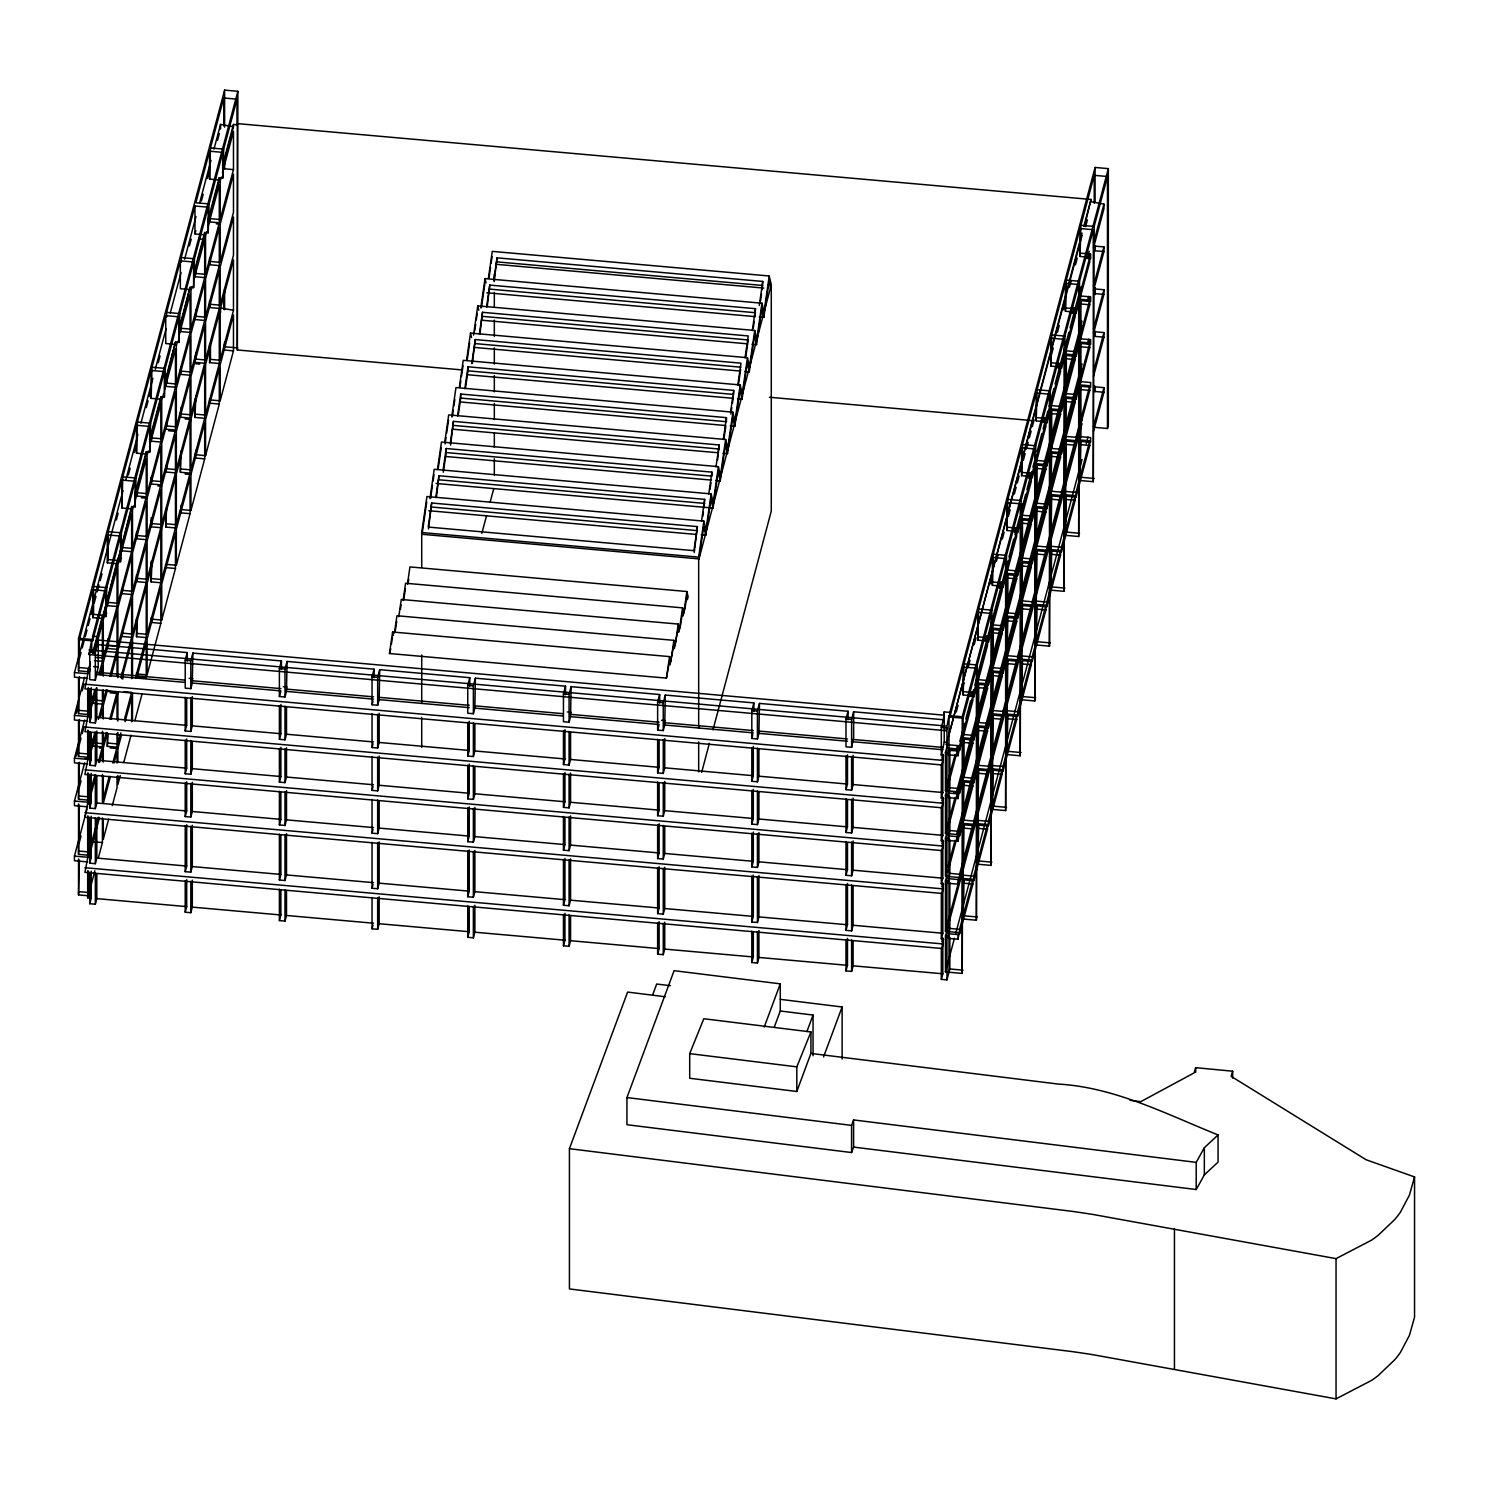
<?xml version="1.0" encoding="UTF-8"?>
<svg xmlns="http://www.w3.org/2000/svg" width="1489" height="1489" viewBox="0 0 1489 1489"><rect width="100%" height="100%" fill="white"/><g stroke="black" fill="none" stroke-linecap="round" stroke-linejoin="round"><path stroke-width="1.5" d="M407.446 584.153L409.94 566.918L686.894 591.524L688.123 596.754L687.341 599.695L686.69 596.94L685.052 608.257L682.986 615.981L682.353 613.245L680.715 624.542L678.668 632.248L678.016 629.493L674.331 648.497L673.679 645.761L669.994 664.783L669.343 662.028L666.439 678.128L389.485 653.522L392.593 632.006L669.547 656.612L670.776 661.842L673.884 640.344L396.93 615.739L394.436 632.937M391.402 644.197L392.389 637.422M395.088 632.453L396.725 621.155M398.773 616.669L401.267 599.471L678.221 624.077L679.431 629.326L682.539 607.847L405.585 583.241L403.11 600.421M400.411 609.392L401.062 604.888M403.761 599.937L405.399 588.639M408.098 583.651L408.749 579.128M421.722 567.179L421.722 532.522L426.934 496.526L703.888 521.131L705.935 529.898L711.146 493.901L434.192 469.296L429.967 498.536M426.729 501.942L422.057 534.29L699.011 558.896L703.701 526.548L705.749 535.314L701.133 534.886M430.582 498.35L432.443 485.451M433.057 481.152L433.988 474.712M431.68 503.003L428.199 527.069L693.93 550.669L697.41 526.603L431.68 503.003L428.516 528.911M437.543 469.054L441.451 442.047L718.405 466.653L720.453 475.456L725.646 439.497L448.692 414.891L444.802 441.861M438.138 468.961L441.265 447.463M435.774 497.624L438.957 475.754L704.669 499.373L704.036 507.786M436.407 497.289L438.957 475.754M445.081 443.908L446.011 437.468M446.626 433.169L448.505 420.289M443.033 470.394L446.216 448.524L711.928 472.125L711.928 476.164L446.216 452.563L446.216 448.524M443.35 472.236L446.216 452.563M451.725 416.846L455.969 387.568L732.942 412.174L734.989 420.94L740.201 384.944L463.228 360.338L459.319 387.326M452.34 416.659L453.289 410.201M453.903 405.883L454.834 399.443M450.274 443.257L453.456 421.368L719.168 444.969L717.586 459.952M450.59 445.099L453.456 421.368M459.933 387.233L460.864 380.793M461.478 376.494L463.042 365.736M457.57 415.896L460.734 394.045L726.446 417.646L726.446 421.685L460.734 398.066L460.734 394.045M458.203 415.543L460.734 398.066M466.597 360.096L470.505 333.089L747.459 357.695L749.507 366.462L754.718 330.465L477.764 305.859L473.521 335.099M467.192 359.984L469.668 342.805M464.829 388.666L467.993 366.797L733.705 390.416L733.705 394.436L467.993 370.835L467.993 366.797M465.461 388.331L467.993 370.835M474.768 330.595L475.698 324.155M476.312 319.856L477.243 313.416M471.771 363.614L475.252 339.566L740.964 363.167L737.799 385.037M472.404 363.279L475.252 339.566M480.779 307.869L485.023 278.611L761.977 303.216L764.025 311.983L769.236 275.986L492.282 251.38L488.373 278.369M481.394 307.665L484.818 284.027M479.346 334.187L482.51 312.318L748.241 335.937L745.058 357.807M479.979 333.852L482.51 312.318M488.969 278.275L490.532 267.536M491.147 263.237L492.077 256.778M486.605 306.957L489.769 285.088L755.5 308.688L754.867 317.101M487.238 306.622L489.769 285.088M493.864 279.709L497.028 257.839L762.759 281.44L762.126 289.852M494.18 281.57L497.028 257.839M666.439 678.128L669.547 656.612M678.221 624.077L675.113 645.575L673.884 640.344M686.894 591.524L683.767 613.059L682.539 607.847M694.246 552.512L697.41 526.603M701.505 521.243L704.669 499.373M702.771 516.534L703.404 512.16M698.676 728.065L698.676 557.128L703.888 521.131M708.764 493.994L711.928 472.125M710.03 489.285L710.979 482.734M705.749 535.314L710.96 499.299L713.008 508.065L436.054 483.46M716.004 466.857L719.168 444.969M718.405 466.653L713.194 502.649L711.146 493.901M713.008 508.065L718.219 472.069L720.248 480.873L715.632 480.463M723.282 439.497L726.446 417.646M723.915 439.162L725.813 426.04M720.248 480.873L725.459 444.895L727.507 453.605L722.891 453.196M730.541 412.285L733.705 390.416M730.857 414.128L731.806 407.577M732.439 403.203L733.388 396.632M732.942 412.174L727.712 448.208L725.646 439.497M727.507 453.605L732.737 417.59L734.784 426.338L730.168 425.928M738.432 384.702L740.647 369.384M734.784 426.338L739.996 390.341L742.043 399.108L737.427 398.698M745.691 357.453L748.241 339.957L482.51 316.357M747.459 357.695L742.248 393.692L740.201 384.944M742.043 399.108L747.255 363.111L749.302 371.859L744.686 371.45M752.336 330.558L755.5 308.688M753.285 328.027L754.234 321.475M749.302 371.859L754.514 335.863L756.561 344.629L751.945 344.22M759.278 305.506L762.759 281.44M760.544 300.797L761.493 294.226M761.977 303.216L756.766 339.213L754.718 330.465M756.561 344.629L761.772 308.632L763.82 317.38L759.204 316.971M763.82 317.38L769.031 281.384L770.744 288.698L771.283 284.734L769.236 275.986M1414.55 1176.924L1409.45 1195.053L1400.516 1212.009A166.117 95.91 0 0 1 1394.449 1219.807L1378.163 1235.312A122.601 70.783 0 0 1 1371.239 1240.318L1336.042 1258.633L1093.112 1214.484A829.466 478.9 0 0 0 1072.043 1211.339L569.431 1148.67L569.431 1288.934L1072.043 1351.584A829.466 478.9 0 0 1 1093.112 1354.729L1336.042 1398.878L1371.239 1380.582A122.601 70.783 0 0 0 1378.163 1375.575L1394.449 1360.071A166.117 95.91 0 0 0 1400.516 1352.254L1409.45 1335.298L1414.55 1317.169L1414.55 1176.924L1366.102 1159.745L1231.18 1076.379L1232.669 1071.205L1195.686 1067.669L1194.197 1072.843L1140.779 1101.655L1130.021 1100.334M87.683 678.37L74.45 677.197L74.45 672.563L87.683 673.735L88.242 669.399L88.242 671.688L78.526 670.813L78.526 638.278L224.616 90.122L237.868 91.294L237.309 349.971L461.739 369.905M78.526 670.813L79.382 639.674L92.69 589.718L105.942 590.891L105.942 616.52L102.425 616.204L92.579 653.113M93.565 614.38L93.565 586.48L107.301 534.905L120.553 536.077L120.553 561.688L117.035 561.39L103.281 615.236L93.565 614.38L92.69 617.619L102.425 618.493L102.425 616.204M108.176 559.566L108.176 531.666L121.912 480.091L135.164 481.263L135.164 506.874L131.646 506.576L117.892 560.422L108.176 559.566L107.301 562.805L117.035 563.68L117.035 561.39M131.646 506.576L131.646 508.866L121.912 507.991L122.787 476.852L136.523 425.277L149.775 426.45L149.775 452.06L146.238 451.744L134.885 494.348M146.238 451.744L146.238 454.033L136.523 453.177L137.397 422.038L151.133 370.463L164.386 371.636L164.386 397.247L160.849 396.93L149.496 439.534M160.849 396.93L160.849 399.22L151.133 398.363L152.008 367.225L165.744 315.649L178.996 316.822L178.996 342.433L175.46 342.116L164.702 382.487M166.619 317.045L166.619 312.392L180.355 260.836L193.607 262.008L193.607 287.619L190.071 287.303L179.313 327.673M181.23 262.232L181.23 257.578L194.966 206.003L208.218 207.194L208.218 232.805L204.682 232.489L194.519 270.607M209.577 151.189L195.841 202.765L209.074 203.937L222.829 152.381L209.577 151.189L209.577 179.108L219.292 179.964L219.292 177.675L222.829 177.991L223.685 149.123L236.993 99.186L223.759 97.995L210.452 147.951L209.577 179.108M74.45 672.563L122.954 490.588M125.951 479.365L137.919 434.434M140.915 423.192L152.883 378.262M155.284 369.272L166.061 328.846M170.249 313.118L181.025 272.673M184.617 259.198L196.008 216.519M199.6 203.044L210.973 160.347M213.969 149.123L220.558 124.406L233.475 126.77L233.475 124.48L236.993 124.797L237.309 123.606L1091.028 199.452L1084.439 226.421M79.233 659.236L81.039 652.498M82.23 647.994L84.035 641.256M85.227 636.771L87.032 630.033M88.223 625.529L90.01 618.791M91.22 614.306L93.007 607.568M94.216 603.064L96.003 596.326M97.194 591.84L99 585.103M100.191 580.598L101.996 573.861M116.365 519.94L118.152 513.202M128.333 475.01L130.139 468.272M134.326 452.544L136.132 445.807M146.294 407.614L148.1 400.876M149.291 396.39L151.096 389.653M158.281 362.683L160.067 355.945M189.419 245.871L191.206 239.133M201.387 200.941L203.193 194.203M207.38 178.475L209.167 171.738M217.562 140.282L219.348 133.545M204.682 232.489L204.682 234.778L194.966 233.922L195.841 230.665M88.242 671.688L84.91 688.811L942.128 764.974L943.43 755.481L941.327 755.295L941.327 727.395L946.948 727.898L946.204 730.69L88.986 654.527L91.76 639.451L78.526 638.278M79.382 639.674L92.634 640.847L92.634 636.212L237.868 91.294M88.986 654.527L89.731 651.735L95.333 652.238L97.381 644.588L98.237 636.715L92.634 636.212M92.634 640.847L105.942 590.891M105.942 616.52L106.799 587.652L120.553 536.077M120.553 561.688L121.409 532.839L135.164 481.263M135.164 506.874L136.02 478.025L149.775 426.45M149.775 452.06L150.631 423.211L164.386 371.636M164.386 397.247L165.242 368.397L178.996 316.822M178.996 342.433L179.853 313.583L193.607 262.008M193.607 287.619L194.463 258.77L208.218 207.194M87.683 721.197L74.45 720.025L74.45 715.39L84.631 677.197M76.255 713.287L78.042 706.549M82.23 690.822L84.035 684.084M90.252 661.805L89.098 668.431L79.382 667.575M207.939 220.279L219.292 177.675M222.475 165.744L233.475 124.48M89.098 668.431L90.252 664.094M93.156 653.243L102.425 618.493M103.281 615.236L117.035 563.68M117.892 560.422L131.646 508.866M134.885 496.637L146.238 454.033M149.496 441.824L160.849 399.22M164.702 384.776L175.46 342.116M179.313 329.962L190.071 287.303M194.519 272.896L204.682 234.778M207.939 222.568L219.292 179.964M222.475 168.034L233.475 126.77M89.098 673.084L90.252 668.729M94.31 653.541L102.425 623.128L102.425 661.302L98.944 674.331M133.694 505.776L132.502 510.262L132.502 548.436L122.787 547.561L121.912 550.818L131.646 551.674L131.646 513.5L117.892 565.076L117.892 603.25L108.176 602.394L107.301 605.632L117.035 606.488L117.035 568.314L103.281 619.889L103.281 658.064L95.501 657.375M134.885 501.29L146.238 458.686L146.238 496.861L132.502 548.436M148.304 450.962L147.113 455.448L147.113 493.622L137.397 492.747L136.523 496.005L146.238 496.861M149.496 446.477L160.849 403.873L160.849 442.047L147.113 493.622M163.511 393.896L161.724 400.615L161.724 438.808L152.008 437.934L151.133 441.172L160.849 442.047M164.702 389.411L175.46 349.059L175.46 387.233L161.724 438.808M177.526 341.316L176.335 345.802L176.335 383.994L166.619 383.12L165.744 386.358L175.46 387.233M179.313 334.597L190.071 294.226L190.071 332.419L176.335 383.994M192.137 286.502L190.946 290.988L190.946 329.162L181.23 328.306L180.355 331.544L190.071 332.419M194.519 277.531L204.682 239.413L200.792 239.078M206.748 231.688L205.556 236.174L205.556 274.348L195.841 273.492L194.966 276.731L204.682 277.605L204.682 239.413M207.939 227.203L219.292 184.599L219.292 222.773L205.556 274.348M221.321 177.023L220.167 181.36L220.167 219.534L210.452 218.678L209.577 221.917L219.292 222.773M222.475 172.668L233.475 131.404L233.475 169.597L220.167 219.534M88.242 687.546L88.242 714.497L78.526 713.64L79.382 676.713M224.076 167.531L223.759 168.722L233.475 169.597M208.218 232.805L209.074 203.937M89.731 651.735L89.731 679.635L95.333 680.138L98.237 666.96L98.237 636.715M87.683 764.025L74.45 762.833L74.45 758.199L84.631 720.006M76.255 756.096L78.042 749.358M79.233 744.872L81.039 738.135M82.23 733.63L84.035 726.893M941.327 764.434L941.327 798.123L943.43 798.309L942.128 807.801L84.91 731.639L88.242 714.497M79.382 710.402L89.098 711.258L94.887 689.537M103.281 658.064L117.035 606.488M117.892 603.25L131.646 551.674M190.946 329.162L204.682 277.605M89.098 715.893L96.636 687.657M100.098 674.629L102.425 665.955L102.425 674.926M147.113 536.431L147.113 498.257L160.849 446.681L160.849 484.856L147.113 536.431L137.397 535.575L136.523 538.813L146.238 539.669L146.238 501.495L132.502 553.07L132.502 591.245L122.787 590.389L121.912 593.627L131.646 594.502L131.646 556.309L117.892 607.884L117.892 646.058L108.176 645.202L107.301 648.441L117.035 649.316L117.035 611.123L103.281 662.698L103.281 676.174M220.167 262.362L220.167 224.188L233.475 174.232L233.475 212.406L220.167 262.362L210.452 261.487L209.577 264.744L219.292 265.6L219.292 227.426L205.556 279.001L205.556 317.176L195.841 316.301L194.966 319.558L204.682 320.414L204.682 282.24L190.946 333.815L190.946 371.989L181.23 371.133L180.355 374.372L190.071 375.228L190.071 337.054L176.335 388.629L176.335 426.803L166.619 425.947L165.744 429.186L175.46 430.042L175.46 391.868L161.724 443.443L161.724 481.617L152.008 480.761L151.133 483.999L160.849 484.856M88.242 730.373L88.242 757.324L78.526 756.449L79.382 719.522M93.565 695.531L92.69 703.255L102.425 704.129L102.425 690.654M96.822 688.179L96.822 717.363L95.333 722.965L89.731 722.463L91.22 716.879L91.22 687.676M87.683 806.833L74.45 805.661L74.45 801.026L84.631 762.833M79.233 787.681L81.039 780.943M941.327 807.243L941.327 840.931L943.43 841.117L942.128 850.61L84.91 774.466L88.242 757.324M79.382 753.211L89.098 754.085L94.887 732.365M98.367 719.336L102.425 704.129M93.565 700.016L103.281 700.891L106.277 689.668M109.851 676.211L117.035 649.316M117.892 646.058L131.646 594.502M132.502 591.245L146.238 539.669M161.724 481.617L175.46 430.042M176.335 426.803L190.071 375.228M190.946 371.989L204.682 320.414M205.556 317.176L219.292 265.6M96.041 732.662L89.098 758.72L85.208 758.366M100.098 717.456L102.425 708.764L102.425 717.754M107.469 689.835L103.281 705.525L103.281 719.001M111.042 676.378L117.035 653.95L117.035 676.415M161.724 524.444L161.724 486.252L175.46 434.695L175.46 472.869L161.724 524.444L152.008 523.57L151.133 526.827L160.849 527.683L160.849 489.509L147.113 541.084L147.113 579.258L137.397 578.383L136.523 581.641L146.238 582.497L146.238 544.323L132.502 595.898L132.502 634.072L122.787 633.197L121.912 636.454L131.646 637.311L131.646 599.136L117.892 650.712L117.892 677.663M176.335 469.631L176.335 431.438L190.071 379.863L190.071 418.055L176.335 469.631L166.619 468.756L165.744 471.994L175.46 472.869M88.242 773.182L88.242 800.133L78.526 799.277L79.382 762.349M93.565 738.339L92.69 746.082L102.425 746.938L102.425 731.229M190.071 418.055L180.355 417.181L181.23 407.204M181.23 413.942L190.946 414.817L190.946 376.624L204.682 325.049L204.682 363.242L194.966 362.367L195.841 352.39M195.841 359.128L205.556 359.984L205.556 321.81L219.292 270.235L219.292 308.428L209.577 307.553L210.452 304.314L220.167 305.171L233.475 255.233L233.475 217.04L220.167 266.996L220.167 305.171M96.822 730.987L96.822 760.19L95.333 765.774L89.731 765.272L91.22 759.688L91.22 732.737M941.327 850.07L941.327 883.759L943.43 883.945L942.128 893.437L84.91 817.275L88.242 800.133M79.382 796.038L89.098 796.894L94.887 775.173M98.367 762.145L102.425 746.938M93.565 742.843L103.281 743.7L106.277 732.495M109.851 719.038L117.035 692.124L107.301 691.268M120.888 677.681L131.646 637.311M132.502 634.072L146.238 582.497M147.113 579.258L160.849 527.683M190.946 414.817L204.682 363.242M205.556 359.984L219.292 308.428M87.683 861.908L74.45 860.735L74.45 856.101L87.032 808.918M88.223 804.414L96.041 775.471M99.521 762.442L107.376 732.532M111.042 719.187L118.152 692.087M121.744 678.612L233.475 259.868L233.475 310.308L220.167 360.245L210.452 359.389L209.577 362.627L219.292 363.502L219.292 313.062M79.233 842.755L81.039 836.018M96.822 776.048L96.822 802.999L95.333 808.601L89.731 808.099L91.22 802.515L91.22 773.312M88.242 816.233L88.242 855.207L78.526 854.351L79.382 805.251M117.035 733.444L117.035 747.199L107.301 746.343L108.176 733.928M146.238 587.131L146.238 637.571L136.523 636.715L137.397 619.703M160.849 532.317L160.849 582.757L151.133 581.901L152.008 562.6M175.46 477.504L175.46 527.944L165.744 527.069L166.619 507.786M190.071 422.69L190.071 473.13L180.355 472.255L181.23 450.683M204.682 367.876L204.682 418.316L194.966 417.441L195.841 395.869M233.475 310.308L220.558 307.944L220.558 312.578M941.327 892.972L941.327 938.833L943.43 939.019L942.128 948.512L84.91 872.349L88.242 855.207M79.382 851.112L89.098 851.969L98.367 817.219M109.255 776.346L103.281 798.774L103.281 775.843M112.848 762.908L117.035 747.199M108.176 743.104L117.892 743.96L120.888 732.756M124.462 719.299L131.646 692.385L123.866 691.696M135.48 677.942L146.238 637.571M137.397 633.458L147.113 634.333L160.849 582.757M152.008 578.644L161.724 579.519L175.46 527.944M166.619 523.83L176.335 524.705L190.071 473.13M181.23 469.016L190.946 469.891L204.682 418.316M195.841 414.203L205.556 415.059L219.292 363.502M88.242 871.065L88.242 895.764L78.526 894.908L79.382 860.233M136.69 678.091L146.238 642.206L146.238 678.128L136.523 677.253L137.397 674.014L147.113 674.871L160.849 623.314L160.849 587.392L147.113 638.967L147.113 674.871M160.849 623.314L151.133 622.439L152.008 619.201L161.724 620.057L175.46 568.482L175.46 532.578L161.724 584.153L161.724 620.057M181.23 505.087L180.355 512.812L190.071 513.668L190.071 477.764L176.335 529.339L176.335 565.243L166.619 564.387L165.744 567.625L175.46 568.482M195.841 450.255L194.966 457.998L204.682 458.854L204.682 422.95L190.946 474.526L190.946 510.429L181.23 509.573M195.841 454.759L205.556 455.615L205.556 419.712L219.292 368.137L219.292 404.04L209.577 403.184L210.452 399.945L220.167 400.802L233.475 350.846L233.475 314.942L220.167 364.898L220.167 400.802M224.616 342.116L223.759 349.989L233.475 350.846M89.098 856.603L99.521 817.517M103.281 803.409L110.447 776.514M114.039 763.057L117.035 751.833L117.035 763.057M117.892 762.07L117.892 748.595L121.484 735.138M125.057 721.7L131.646 697.02L131.646 721.718M96.822 819.118L96.822 858.073L95.333 863.676L89.731 863.173L91.22 857.59L91.22 816.326M91.22 871.195L91.22 898.128L87.683 897.811L88.242 895.764M79.382 891.65L89.098 892.525L94.887 870.804M98.367 857.776L102.425 842.569L102.425 817.889M108.66 819.136L103.281 839.331L103.281 819.118M112.252 805.698L117.035 787.755L117.035 776.532M120.274 775.546L117.892 784.517L117.892 775.527M123.866 762.089L131.032 735.175M134.885 720.732L142.069 693.818M176.335 565.243L190.071 513.668M190.946 510.429L204.682 458.854M205.556 455.615L219.292 404.04M96.822 873.95L96.822 898.63L95.333 904.214L89.731 903.711L91.22 898.128M281.421 669.473L281.421 660.948L192.863 653.075L192.304 683.042L190.815 688.625L185.213 688.123L185.213 660.223L187.242 652.573L97.381 644.588M190.815 688.625L190.815 660.725L192.863 653.075M192.304 696.647L192.304 725.85L190.815 731.434L185.213 730.95L186.702 725.348L186.702 698.397M192.304 741.727L192.304 768.678L190.815 774.261L185.213 773.759L186.702 768.175L186.702 738.972M192.304 782.302L192.304 811.486L190.815 817.07L185.213 816.586L186.702 810.984L186.702 781.799M192.304 825.297L192.304 866.561L190.815 872.145L185.213 871.661L186.702 866.058L186.702 824.794M192.304 880.185L192.304 907.117L190.815 912.701L185.213 912.199L186.702 906.615L186.702 879.683M374.093 677.718L374.093 669.175L287.042 661.432L286.502 691.399L284.995 696.982L279.392 696.498L279.392 668.58L281.421 660.948M284.995 696.982L284.995 669.082L287.042 661.432M279.392 696.498L280.881 690.896L192.304 683.042M286.502 707.275L286.502 734.226L284.995 739.81L279.392 739.307L280.881 733.723L280.881 704.52M286.502 747.85L286.502 777.035L284.995 782.618L279.392 782.134L280.881 776.532L280.881 747.348M286.502 790.659L286.502 819.862L284.995 825.446L279.392 824.943L280.881 819.359L280.881 792.409M286.502 833.672L286.502 874.936L284.995 880.52L279.392 880.018L280.881 874.434L280.881 835.459M286.502 890.794L286.502 915.474L284.995 921.077L279.392 920.574L280.881 914.991L280.881 890.292M469.78 686.206L469.78 677.681L379.695 669.678L379.155 699.625L377.666 705.228L372.045 704.725L372.045 676.825L374.093 669.175M377.666 705.228L377.666 677.309L379.695 669.678M372.045 704.725L373.032 701.003M389.485 653.522L390.751 648.72M379.155 713.25L379.155 742.453L377.666 748.036L372.045 747.534L373.032 743.811M379.155 756.077L379.155 785.261L377.666 790.864L372.045 790.361L373.032 786.639M379.155 801.138L379.155 828.089L377.666 833.672L372.045 833.17L373.032 829.447M379.155 841.899L379.155 883.163L377.666 888.747L372.045 888.244L373.032 884.522M379.155 896.787L379.155 923.72L377.666 929.304L372.045 928.801L373.032 925.078M481.822 533.378L486.587 515.529M490.16 502.128L493.734 488.727M565.485 694.712L565.485 686.187L475.4 678.184L474.861 708.131L473.372 713.715L467.751 713.231L467.751 685.312L469.78 677.681M473.372 713.715L473.372 685.815L475.4 678.184M474.861 724.008L474.861 750.959L473.372 756.542L467.751 756.04L469.24 750.456L469.24 721.253M474.861 766.816L474.861 793.767L473.372 799.37L467.751 798.867L469.24 793.265L469.24 764.08M474.861 807.392L474.861 836.595L473.372 842.178L467.751 841.676L469.24 836.092L469.24 806.889M474.861 850.405L474.861 891.669L473.372 897.253L467.751 896.75L469.24 891.167L469.24 849.903M474.861 905.275L474.861 932.207L473.372 937.809L467.751 937.307L469.24 931.723L469.24 907.024M659.664 703.087L659.664 694.544L571.106 686.671L570.566 716.637L569.077 722.221L563.456 721.718L563.456 693.818L565.485 686.187M569.077 722.221L569.077 694.321L571.106 686.671M570.566 732.514L570.566 759.464L569.077 765.048L563.456 764.546L564.945 758.962L564.945 729.759M570.566 773.07L570.566 802.273L569.077 807.857L563.456 807.373L564.945 801.771L564.945 772.586M570.566 815.898L570.566 845.101L569.077 850.684L563.456 850.182L564.945 844.598L564.945 817.647M570.566 858.911L570.566 900.175L569.077 905.759L563.456 905.256L564.945 899.672L564.945 858.409M570.566 916.033L570.566 940.713L569.077 946.297L563.456 945.813L564.945 940.21L564.945 913.278M753.862 711.444L753.862 702.92L665.285 695.047L664.745 725.013L663.256 730.596L657.635 730.094L657.635 702.194L659.664 694.544M699.011 558.896L771.283 284.734L771.283 511.099L712.97 729.908M663.256 730.596L663.256 702.696L665.285 695.047M657.635 730.094L659.124 724.51L570.566 716.637M664.745 738.637L664.745 767.821L663.256 773.405L657.635 772.921L659.124 767.319L659.124 740.368M664.745 781.446L664.745 810.649L663.256 816.233L657.635 815.73L659.124 810.146L659.124 783.195M664.745 826.507L664.745 853.458L663.256 859.041L657.635 858.557L659.124 852.955L659.124 823.771M664.745 867.268L664.745 908.532L663.256 914.116L657.635 913.632L659.124 908.029L659.124 866.766M701.654 772.344L709.397 743.309M664.745 922.156L664.745 949.089L663.256 954.672L657.635 954.17L659.124 948.586L659.124 921.654M848.041 719.82L848.041 711.277L759.464 703.404L758.925 733.37L757.436 738.953L751.815 738.47L751.815 710.551L753.862 702.92M757.436 738.953L757.436 711.053L759.464 703.404M751.815 738.47L752.801 734.728M758.925 749.246L758.925 776.197L757.436 781.781L751.815 781.278L753.304 775.695L753.304 746.492M758.925 792.055L758.925 819.006L757.436 824.59L751.815 824.106L753.304 818.503L753.304 789.319M758.925 832.63L758.925 861.833L757.436 867.417L751.815 866.914L753.304 861.331L753.304 832.128M758.925 875.644L758.925 916.908L757.436 922.491L751.815 921.989L753.304 916.405L753.304 875.141M758.925 930.513L758.925 957.446L757.436 963.048L751.815 962.545L753.304 956.962L753.304 932.263M1094.229 427.324L1107.462 428.497L1108.337 425.258L1108.337 168.629L1095.085 167.457L949.852 712.375L944.231 711.872L943.375 719.745L853.644 711.779L853.644 737.39L851.615 747.329L845.994 746.827L845.994 718.926L848.041 711.277M851.615 747.329L851.615 719.429L853.644 711.779M853.104 755.37L853.104 784.554L851.615 790.138L845.994 789.654L847.483 784.052L847.483 754.867M853.104 798.178L853.104 827.381L851.615 832.965L845.994 832.463L847.483 826.879L847.483 799.928M853.104 841.006L853.104 870.19L851.615 875.774L845.994 875.29L847.483 869.688L847.483 842.755M853.104 886.29L853.104 925.265L851.615 930.867L845.994 930.364L847.483 924.762L847.483 883.498M853.104 941.122L853.104 965.821L851.615 971.405L845.994 970.902L847.483 965.319L847.483 938.386M941.327 727.395L943.375 719.745M946.204 730.69L948.996 715.613L962.229 716.786L1108.337 168.629M976.412 668.226L963.104 718.182L949.852 717.009L963.16 667.053L976.412 668.226L976.412 920.221L963.16 919.029L964.034 879.887L973.75 880.744L987.505 829.168L987.505 824.534L977.77 823.678L977.77 773.238L978.645 769.999L988.361 770.855L1002.116 719.28L1002.116 714.646L992.381 713.789L992.381 675.597L993.256 672.358L1002.972 673.233L1016.708 621.658L1016.708 617.004L1006.992 616.148L1006.992 577.974L1007.867 574.735L1017.583 575.592L1031.319 524.016L1031.319 519.382L1021.603 518.507L1021.603 509.536M948.437 754.849L948.996 748.148L958.711 749.023L958.153 755.705L948.437 754.849L949.852 749.544L959.567 750.419L972.894 700.463L972.894 695.828L963.16 694.954L964.034 663.815L977.77 612.24L991.023 613.412L991.023 865.407L977.77 864.216L977.77 828.312L978.645 825.074L988.361 825.93L1002.116 774.354L1002.116 769.72L992.381 768.864L992.381 718.424L993.256 715.185L1002.972 716.041L1016.708 664.466L1016.708 659.832L1006.992 658.976L1006.992 620.783L1007.867 617.544L1017.583 618.4L1031.319 566.844L1031.319 562.191L1021.603 561.334L1021.603 523.16L1022.478 519.903L1032.193 520.778L1045.929 469.203L1045.929 464.568L1036.214 463.693L1036.214 454.722M987.505 641.014L973.75 692.571L973.75 697.224L987.505 645.649L987.505 641.014L977.77 640.14L978.645 609.001L992.381 557.426L1005.633 558.598L1005.633 810.574L992.381 809.402L992.381 773.498L993.256 770.26L1002.972 771.116L1016.708 719.541L1016.708 714.906L1006.992 714.05L1006.992 663.61L1007.867 660.372L1017.583 661.228L1031.319 609.652L1031.319 605.018L1021.603 604.143L1021.603 565.969L1022.478 562.73L1032.193 563.587L1045.929 512.03L1045.929 507.377L1036.214 506.521L1036.214 468.346L1037.089 465.089L1046.804 465.964L1060.54 414.389L1060.54 409.754L1050.825 408.879L1050.825 397.656M1002.116 586.182L988.361 637.757L988.361 642.41L1002.116 590.835L1002.116 586.182L992.381 585.326L993.256 554.187L1006.992 502.612L1020.244 503.785L1020.244 755.761L1006.992 754.588L1006.992 718.684L1007.867 715.446L1017.583 716.302L1031.319 664.727L1031.319 660.092L1021.603 659.218L1021.603 608.796L1022.478 605.558L1032.193 606.414L1045.929 554.839L1045.929 550.204L1036.214 549.329L1036.214 511.155L1037.089 507.917L1046.804 508.773L1060.54 457.197L1060.54 452.563L1050.825 451.707L1050.825 413.533L1051.699 410.275L1061.415 411.15L1075.151 359.575L1075.151 354.94L1065.435 354.066L1065.435 342.842M999.082 587.243L1002.972 587.597L1016.708 536.021L1016.708 531.368L1006.992 530.512L1007.867 499.373L1021.603 447.798L1034.855 448.971L1034.855 700.947L1021.603 699.774L1021.603 663.871L1022.478 660.632L1032.193 661.488L1045.929 609.913L1045.929 605.279L1036.214 604.404L1036.214 553.982L1037.089 550.725L1046.804 551.6L1060.54 500.025L1060.54 495.39L1050.825 494.516L1050.825 456.341L1051.699 453.103L1061.415 453.959L1075.151 402.384L1075.151 397.749L1065.435 396.893L1065.435 358.7L1066.31 355.462L1076.026 356.336L1089.762 304.761L1089.762 300.108L1080.046 299.252L1080.046 292.514M1031.319 476.554L1017.583 528.13L1017.583 532.764L1031.319 481.208L1031.319 476.554L1021.603 475.698L1022.478 444.541L1036.214 392.984L1049.466 394.157L1049.466 646.133L1036.214 644.96L1036.214 609.057L1037.089 605.8L1046.804 606.674L1060.54 555.099L1060.54 550.465L1050.825 549.59L1050.825 499.169L1051.699 495.911L1061.415 496.786L1075.151 445.211L1075.151 440.576L1065.435 439.702L1065.435 401.527L1066.31 398.289L1076.026 399.145L1089.762 347.57L1089.762 342.935L1080.046 342.079L1080.046 303.886L1080.921 300.648L1090.637 301.523L1090.637 296.869L1080.921 296.013L1080.046 299.252M1047.065 421.908L1036.214 420.884L1037.089 389.727L1050.825 338.152L1064.077 339.343L1064.077 591.319L1050.825 590.147L1050.825 554.243L1051.699 550.986L1061.415 551.861L1075.151 500.285L1075.151 495.651L1065.435 494.776L1065.435 444.336L1066.31 441.098L1076.026 441.972L1089.762 390.397L1089.762 385.744L1080.046 384.888L1080.046 346.714L1080.921 343.475L1090.637 344.331L1090.637 339.697L1080.921 338.822L1080.921 300.648M1060.54 366.927L1046.804 418.502L1046.804 423.137L1060.54 371.561L1060.54 366.927L1050.825 366.071L1051.699 334.913L1065.435 283.338L1078.687 284.529L1078.687 536.505L1065.435 535.333L1065.435 499.411L1066.31 496.172L1076.026 497.047L1089.762 445.472L1089.762 440.818L1080.046 439.962L1080.046 389.522L1080.921 386.284L1090.637 387.159L1090.637 382.505L1080.921 381.649L1080.046 384.888M1075.151 312.113L1061.415 363.688L1061.415 368.323L1075.151 316.748L1075.151 312.113L1065.435 311.257L1066.31 280.1L1080.046 228.524L1093.298 229.715L1093.298 481.692L1080.046 480.519L1080.046 444.597L1080.921 441.358L1090.637 442.233L1090.637 437.58L1080.921 436.724L1080.046 439.962M1072.136 313.174L1076.026 313.509L1089.762 261.934L1089.762 257.299L1080.046 256.443L1080.921 225.286L1094.229 175.33L1107.462 176.521L1107.462 428.497M941.327 755.295L944.231 742.118L944.231 711.872M941.83 758.069L942.835 754.346L942.835 792.52L941.327 798.123M972.894 695.828L959.567 745.766L946.334 744.593L1082.056 233.103M1083.843 226.365L1091.028 199.452M942.128 764.974L943.43 755.481M946.334 744.593L1082.056 235.392M949.852 749.544L949.852 787.737L948.437 797.676L958.153 798.532L958.711 791.832L945.459 790.659L945.459 752.485L947.86 743.495M956.254 712.021L958.041 705.283M962.248 689.556L964.034 682.818M968.222 667.091L970.028 660.334M974.215 644.607L976.021 637.869M990.39 583.93L992.195 577.192M996.383 561.465L998.17 554.708M1002.376 538.981L1004.163 532.243M1008.369 516.515L1010.156 509.778M1014.344 494.032L1016.149 487.294M1017.341 482.808L1019.146 476.052M1020.337 471.566L1022.143 464.829M1023.334 460.324L1025.139 453.587M1026.33 449.082L1028.136 442.345M1029.327 437.859L1031.114 431.121M1032.324 426.617L1034.111 419.879M1051.495 354.698L1053.281 347.961M1057.469 332.233L1059.275 325.495M1063.462 309.749L1065.268 303.012M1069.456 287.284L1071.261 280.546M1075.449 264.819L1077.236 258.062M1085.63 226.607L1087.417 219.869M1093.522 247.844L1103.945 208.739L1103.945 204.105L1091.028 201.741M976.412 920.221L977.268 664.987L991.023 613.412M991.023 865.407L991.879 610.174L1005.633 558.598M1005.633 810.574L1006.49 555.36L1020.244 503.785M1020.244 755.761L1021.1 500.546L1034.855 448.971M1034.855 700.947L1035.711 445.732L1049.466 394.157M1049.466 646.133L1050.322 390.918L1064.077 339.343M1064.077 591.319L1064.933 336.086L1078.687 284.529M1078.687 536.505L1079.544 281.272L1093.298 229.715M1093.298 481.692L1094.154 226.458L1107.462 176.521M941.83 800.896L942.835 797.173L942.835 835.348L941.327 840.931M942.128 807.801L943.43 798.309M945.459 790.659L955.045 754.7M956.254 750.214L957.446 745.71M970.623 696.275L971.814 691.771M985.606 640.084L986.798 635.598M999.38 588.397L1001.166 581.659M1014.344 532.224L1015.554 527.72M1028.731 478.285L1029.923 473.781M1043.696 422.094L1044.906 417.609M1058.083 368.155L1059.275 363.67M1073.048 311.983L1074.239 307.478M1087.417 258.044L1089.222 251.306M949.852 796.857L949.852 830.546L948.437 840.485L958.153 841.341L958.711 834.659L945.459 833.468L945.459 795.294L958.637 745.859M959.847 741.354L964.63 723.375M965.84 718.889L970.623 700.91M971.814 696.424L973.62 689.668M974.811 685.182L976.616 678.444M977.808 673.94L1007.755 561.576M1008.965 557.091L1013.748 539.111M1014.958 534.607L1019.742 516.627M1020.933 512.142L1025.735 494.162M1026.926 489.658L1031.728 471.678M1032.919 467.192L1035.916 455.95M1037.107 451.465L1041.909 433.485M1043.1 428.981L1047.902 411.001M1049.094 406.516L1053.877 388.536M1055.087 384.032L1068.86 332.345M1070.051 327.859L1079.637 291.9M1088.627 258.193L1089.818 253.688M958.153 755.705L958.711 749.023M1002.972 587.597L1002.972 582.943L1016.708 531.368M1032.193 473.316L1045.929 421.741L1045.929 426.375L1032.193 477.95L1032.193 473.316L1022.478 472.46M1076.026 313.509L1076.026 308.874L1089.762 257.299M1093.522 243.191L1103.945 204.105M964.034 727.805L963.16 737.781L972.894 738.637L972.894 743.272L959.567 793.228L953.742 792.706M972.894 743.272L963.16 742.415L964.034 739.177L973.75 740.033L987.505 688.458L987.505 683.823L977.77 682.967L978.645 672.991M963.16 780.59L972.894 781.464L972.894 786.099L963.16 785.243L964.034 781.986L973.75 782.86L987.505 731.285L987.505 726.651L977.77 725.776L977.77 687.602L978.645 684.363L988.361 685.219L1002.116 633.644L1002.116 629.009L992.381 628.153L993.256 615.925M964.034 781.986L963.16 823.417L972.894 824.273L972.894 828.926L963.16 828.052L964.034 824.813L973.75 825.669L987.505 774.094L987.505 769.459L977.77 768.603L977.77 730.429L978.645 727.172L988.361 728.047L1002.116 676.471L1002.116 671.837L992.381 670.962L992.381 632.788L993.256 629.549L1002.972 630.405L1016.708 578.83L1016.708 574.196L1006.992 573.339L1007.867 561.111M1021.603 518.507L1022.478 504.045M1036.214 463.693L1037.089 455.969M1050.825 408.879L1051.699 398.903M1065.435 354.066L1066.31 341.837M948.437 797.676L948.996 795.61L945.459 795.294M941.83 843.705L942.835 839.982L942.835 878.175L941.327 883.759M942.128 850.61L943.43 841.117M945.459 833.468L955.045 797.527M956.254 793.023L1082.038 321.084M1087.417 300.852L1088.627 296.367M949.852 839.684L949.852 873.373L948.437 883.312L958.153 884.168L958.711 877.468L945.459 876.295L945.459 838.121L1082.038 325.719M1088.627 301.001L1089.818 296.516M958.153 798.532L958.711 791.832M959.567 793.228L959.567 788.593L972.894 738.637M973.75 740.033L973.75 735.398L987.505 683.823M988.361 685.219L988.361 680.585L1002.116 629.009M1002.972 630.405L1002.972 625.771L1016.708 574.196M1017.583 575.592L1017.583 570.957L1031.319 519.382M1032.193 520.778L1032.193 516.143L1045.929 464.568M1046.804 465.964L1046.804 461.311L1060.54 409.754M1061.415 411.15L1061.415 406.497L1075.151 354.94M1076.026 356.336L1076.026 351.683L1089.762 300.108M1093.522 286.018L1103.945 246.913L1094.229 246.057L1094.545 244.866L1094.229 250.692L1103.945 251.567L1103.945 246.913M1093.522 290.653L1103.945 251.567M948.437 840.485L948.996 838.437L945.459 838.121M941.83 886.532L942.835 882.809L942.835 933.249L941.327 938.833M942.128 893.437L943.43 883.945M947.86 867.305L955.045 840.336M956.85 833.598L1082.038 363.912M1087.417 343.68L1088.627 339.194M949.852 882.586L949.852 928.447L948.437 938.386L958.153 939.243L958.711 932.542L945.459 931.37L945.459 880.93L946.669 876.444M947.86 871.94L1082.038 368.546M1088.627 343.829L1089.818 339.324M958.153 841.341L958.711 834.659M972.894 786.099L959.567 836.055L959.567 831.402L972.894 781.464M973.75 782.86L973.75 778.207L987.505 726.651M988.361 728.047L988.361 723.393L1002.116 671.837M1002.972 673.233L1002.972 668.58L1016.708 617.004M1017.583 618.4L1017.583 613.766L1031.319 562.191M1032.193 563.587L1032.193 558.952L1045.929 507.377M1046.804 508.773L1046.804 504.138L1060.54 452.563M1061.415 453.959L1061.415 449.324L1075.151 397.749M1076.026 399.145L1076.026 394.511L1089.762 342.935M1093.522 328.827L1103.945 289.741L1094.229 288.885M1093.522 333.48L1103.945 294.375L1103.945 289.741M977.77 768.603L978.645 727.172M992.381 713.789L993.256 672.358M1006.992 658.976L1007.867 617.544M1021.603 604.143L1022.478 562.73M1036.214 549.329L1037.089 507.917M1050.825 494.516L1051.699 453.103M1065.435 439.702L1066.31 398.289M948.437 883.312L948.996 881.246L945.459 880.93M941.83 941.606L942.835 937.884L942.835 973.787L941.327 979.371L946.948 979.874L949.852 968.985L949.852 937.567M958.153 884.168L958.711 877.468M972.894 828.926L959.567 878.864L959.567 874.229L972.894 824.273M973.75 825.669L973.75 821.035L987.505 769.459M988.361 770.855L988.361 766.221L1002.116 714.646M1002.972 716.041L1002.972 711.407L1016.708 659.832M1017.583 661.228L1017.583 656.593L1031.319 605.018M1032.193 606.414L1032.193 601.779L1045.929 550.204M1046.804 551.6L1046.804 546.966L1060.54 495.39M1061.415 496.786L1061.415 492.133L1075.151 440.576M1076.026 441.972L1076.026 437.319L1089.762 385.744M1093.522 371.654L1103.945 332.55L1094.229 331.693L1094.545 330.502L1094.229 336.328L1103.945 337.203L1103.945 332.55M942.128 948.512L943.43 939.019M945.459 931.37L1082.038 418.986M1093.522 376.289L1103.945 337.203M963.104 718.182L962.229 973.415L945.459 971.926L945.459 936.004L1082.038 423.62M964.034 824.813L963.16 878.491L972.894 879.348L972.894 884.001L959.567 933.938L959.567 929.304L972.894 879.348M977.77 823.678L978.645 769.999M992.381 768.864L993.256 715.185M1006.992 714.05L1007.867 660.372M1021.603 659.218L1022.478 605.558M1036.214 604.404L1037.089 550.725M1050.825 549.59L1051.699 495.911M1065.435 494.776L1066.31 441.098M948.437 938.386L948.996 936.32L945.459 936.004M964.034 879.887L963.16 883.126L972.894 884.001M945.459 971.926L954.449 938.219M955.659 933.715L1082.038 459.524M1086.226 443.796L1088.031 437.059M958.153 939.243L958.711 932.542M973.75 880.744L973.75 876.109L987.505 824.534M988.361 825.93L988.361 821.295L1002.116 769.72M1002.972 771.116L1002.972 766.481L1016.708 714.906M1017.583 716.302L1017.583 711.668L1031.319 660.092M1032.193 661.488L1032.193 656.854L1045.929 605.279M1046.804 606.674L1046.804 602.04L1060.54 550.465M1061.415 551.861L1061.415 547.207L1075.151 495.651M1076.026 497.047L1076.026 492.394L1089.762 440.818M1093.522 426.729L1103.945 387.643L1094.229 386.768L1094.545 385.577L1094.229 391.402L1103.945 392.277L1103.945 387.643M977.77 864.216L978.645 825.074M992.381 809.402L993.256 770.26M1006.992 754.588L1007.867 715.446M1021.603 699.774L1022.478 660.632M1036.214 644.96L1037.089 605.8M1050.825 590.147L1051.699 550.986M1065.435 535.333L1066.31 496.172M1080.046 480.519L1080.921 441.358M1093.522 431.363L1103.945 392.277M796.82 1091.474L810.928 1053.393L810.928 1031.951L703.813 1018.737L689.705 1053.635L689.705 1078.259L796.82 1091.474L796.82 1066.85L810.928 1031.951M569.431 1148.67L627.614 992.083L665.248 996.755M652.647 994.875L656.686 984.024L670.422 985.718M810.909 1053.43L1058.083 1084.048C1114.87 1087.286 1166.222 1114.107 1218.058 1134.934L1204.34 1147.721L1196.207 1162.369L853.606 1119.933L853.606 1147.088L851.578 1152.542L626.943 1124.716L626.943 1097.561L674.089 970.679L780.273 983.838L780.273 1010.994L774.429 1026.721M764.211 1027.075L780.273 983.838M806.926 1031.561L813.05 1015.051L780.273 1010.994M823.547 1056.948L842.123 1006.992L780.31 999.342M851.578 1152.542L851.578 1125.386L853.606 1119.933M853.606 1147.088L1196.207 1189.525L1204.34 1174.895L1218.058 1162.09L1218.058 1134.934M210.452 147.951L223.685 149.123M1080.921 225.286L1094.154 226.458M1080.921 253.186L1090.637 254.061L1090.637 258.695L1084.792 258.174M1066.31 280.1L1079.544 281.272M1103.945 294.375L1094.229 293.519L1094.545 287.693M216.277 223.834L220.167 224.188M1080.046 303.886L1089.762 304.761M1066.31 308L1076.026 308.874M497.028 261.878L762.759 285.479M496.098 264.298L763.82 288.084M181.23 257.578L194.463 258.77M1051.699 334.913L1064.933 336.086M489.769 289.127L755.5 312.727M486.866 292.775L754.588 316.561M1080.046 346.714L1089.762 347.57M1066.31 350.827L1076.026 351.683M1065.435 358.7L1075.151 359.575M1051.699 362.813L1061.415 363.688M190.071 289.592L180.355 288.736L180.355 260.836M481.915 320.228L747.329 343.81M1080.046 389.522L1089.762 390.397M166.619 312.392L179.853 313.583M1037.089 389.727L1050.322 390.918M1076.026 394.511L1066.31 393.636L1066.31 355.462M475.252 343.605L740.964 367.206M474.656 347.458L740.07 371.04M1065.435 401.527L1075.151 402.384M1051.699 405.641L1061.415 406.497M1050.825 413.533L1060.54 414.389M1037.089 417.646L1046.804 418.502M224.616 346.751L237.868 347.923M175.46 344.406L165.744 343.55L165.744 315.649M769.441 397.247L1033.18 420.68M467.397 374.707L732.811 398.289M1066.31 436.463L1076.026 437.319M195.841 363.763L199.712 364.116M1080.046 444.597L1089.762 445.472M1065.435 444.336L1075.151 445.211M152.008 367.225L165.242 368.397M1022.478 444.541L1035.711 445.732M1061.415 449.324L1051.699 448.468L1051.699 410.275M460.138 401.937L725.552 425.519M1050.825 456.341L1060.54 457.197M1037.089 460.455L1046.804 461.311M1036.214 468.346L1045.929 469.203M1080.921 477.28L1094.154 478.453M453.456 425.407L719.168 449.008M452.861 429.223L718.275 452.786M1066.31 491.538L1076.026 492.394M1051.699 491.277L1061.415 492.133M185.101 418.93L190.946 419.451L190.946 469.891M1065.435 499.411L1075.151 500.285M1050.825 499.169L1060.54 500.025M137.397 422.038L150.631 423.211M1007.867 499.373L1021.1 500.546M1046.804 504.138L1037.089 503.282L1037.089 465.089M168.555 430.749L176.335 431.438M445.602 456.472L711.016 480.054M1036.214 511.155L1045.929 512.03M1022.478 515.268L1032.193 516.143M1021.603 523.16L1031.319 524.016M1066.31 532.094L1079.544 533.267M1007.867 527.274L1017.583 528.13M438.957 479.793L704.669 503.412M1051.699 546.351L1061.415 547.207M1037.089 546.091L1046.804 546.966M185.101 474.005L190.946 474.526M1050.825 554.243L1060.54 555.099M1036.214 553.982L1045.929 554.839M122.787 476.852L136.02 478.025M993.256 554.187L1006.49 555.36M1032.193 558.952L1022.478 558.096L1022.478 519.903M431.68 507.042L697.41 530.642M157.834 485.917L161.724 486.252M428.776 510.708L696.517 534.477M1021.603 565.969L1031.319 566.844M1007.867 570.082L1017.583 570.957M141.287 497.735L147.113 498.257M1006.992 577.974L1016.708 578.83M1051.699 586.908L1064.933 588.081M993.256 582.087L1002.972 582.943M421.722 532.522L698.676 557.128M1037.089 601.165L1046.804 602.04M1022.478 600.905L1032.193 601.779M1036.214 609.057L1045.929 609.913M1021.603 608.796L1031.319 609.652M108.176 531.666L121.409 532.839M978.645 609.001L991.879 610.174M1017.583 613.766L1007.867 612.91L1007.867 574.735M1006.992 620.783L1016.708 621.658M993.256 624.896L1002.972 625.771M992.381 632.788L1002.116 633.644M117.892 558.133L121.409 558.449M1037.089 641.722L1050.322 642.894M978.645 636.901L988.361 637.757M1022.478 655.979L1032.193 656.854M1007.867 655.718L1017.583 656.593M1021.603 663.871L1031.319 664.727M1006.992 663.61L1016.708 664.466M93.565 586.48L106.799 587.652M964.034 663.815L977.268 664.987M1002.972 668.58L993.256 667.723L993.256 629.549M992.381 675.597L1002.116 676.471M978.645 679.71L988.361 680.585M977.77 687.602L987.505 688.458M103.281 612.965L106.799 613.263M1022.478 696.536L1035.711 697.708M964.034 691.715L973.75 692.571M1007.867 710.793L1017.583 711.668M993.256 710.532L1002.972 711.407M1006.992 718.684L1016.708 719.541M992.381 718.424L1002.116 719.28M97.381 639.954L943.375 715.111M988.361 723.393L978.645 722.537L978.645 684.363M88.986 649.893L946.204 726.055M977.77 730.429L987.505 731.285M185.213 660.223L190.815 660.725M279.392 668.58L284.995 669.082M372.045 676.825L377.666 677.309M467.751 685.312L473.372 685.815M563.456 693.818L569.077 694.321M657.635 702.194L663.256 702.696M751.815 710.551L757.436 711.053M845.994 718.926L851.615 719.429M964.034 734.542L973.75 735.398M94.645 660.613L102.425 661.302M93.677 666.551L98.237 666.96M944.231 742.118L946.334 742.304M189.122 678.351L192.863 678.686M283.301 686.727L287.042 687.062M567.365 711.965L571.106 712.3M661.544 720.322L665.285 720.657M1007.867 751.349L1021.1 752.522M96.822 672.265L184.394 680.045M192.304 680.752L280.881 688.607M286.502 689.109L373.534 696.852M379.155 697.336L469.24 705.339M474.861 705.842L562.637 713.64M570.566 714.348L659.124 722.221M664.745 722.723L753.304 730.578M758.925 731.08L847.483 738.953M853.104 739.456L942.835 747.422M96.822 674.554L184.394 682.334M286.502 691.399L373.534 699.141M379.155 699.625L469.24 707.629M474.861 708.131L562.637 715.93M664.745 725.013L753.304 732.867M758.925 733.37L847.483 741.243M853.104 741.745L942.835 749.712M948.437 750.214L958.153 751.07M945.459 752.485L948.996 752.801L948.996 790.975M941.327 759.93L943.43 760.116M84.91 684.177L942.128 760.339M993.256 765.607L1002.972 766.481M978.645 765.365L988.361 766.221M110.112 692.832L117.892 693.52L117.892 721.03M992.381 773.498L1002.116 774.354M977.77 773.238L987.505 774.094M973.75 778.207L964.034 777.351L964.034 739.177M949.852 787.737L959.567 788.593M74.45 715.39L91.22 716.879M96.822 717.363L186.702 725.348M192.304 725.85L280.881 733.723M286.502 734.226L373.534 741.95M379.155 742.453L469.24 750.456M474.861 750.959L564.945 758.962M570.566 759.464L659.124 767.319M664.745 767.821L753.304 775.695M758.925 776.197L847.483 784.052M853.104 784.554L942.835 792.52M948.437 793.023L958.153 793.898M993.256 806.163L1006.49 807.336M941.327 802.757L943.43 802.943M84.91 727.004L942.128 803.148M978.645 820.439L988.361 821.295M964.034 820.178L973.75 821.035M110.112 747.906L117.892 748.595M99.391 747.999L103.281 748.334L103.281 762.089M977.77 828.312L987.505 829.168M949.852 830.546L959.567 831.402M74.45 758.199L91.22 759.688M96.822 760.19L186.702 768.175M192.304 768.678L280.881 776.532M286.502 777.035L373.534 784.777M379.155 785.261L469.24 793.265M474.861 793.767L564.945 801.771M570.566 802.273L659.124 810.146M664.745 810.649L753.304 818.503M758.925 819.006L847.483 826.879M853.104 827.381L942.835 835.348M948.437 835.85L958.153 836.706M941.327 845.584L943.43 845.771M84.91 769.813L942.128 845.975M978.645 860.977L991.879 862.15M949.852 873.373L959.567 874.229M964.034 875.253L973.75 876.109M74.45 801.026L91.22 802.515M96.822 802.999L186.702 810.984M192.304 811.486L280.881 819.359M286.502 819.862L373.534 827.586M379.155 828.089L469.24 836.092M474.861 836.595L564.945 844.598M570.566 845.101L659.124 852.955M664.745 853.458L753.304 861.331M758.925 861.833L847.483 869.688M853.104 870.19L942.835 878.175M948.437 878.659L958.153 879.534M941.327 888.393L943.43 888.579M84.91 812.64L942.128 888.803M964.034 915.791L977.268 916.963M92.69 841.713L102.425 842.569M949.852 928.447L959.567 929.304M74.45 856.101L91.22 857.59M96.822 858.073L186.702 866.058M192.304 866.561L280.881 874.434M286.502 874.936L373.534 882.661M379.155 883.163L469.24 891.167M474.861 891.669L564.945 899.672M570.566 900.175L659.124 908.029M664.745 908.532L753.304 916.405M758.925 916.908L847.483 924.762M853.104 925.265L942.835 933.249M948.437 933.733L958.153 934.608M941.327 943.468L943.43 943.654M84.91 867.715L942.128 943.877M949.852 968.985L963.104 970.158M96.822 898.63L186.702 906.615M192.304 907.117L280.881 914.991M286.502 915.474L373.534 923.217M379.155 923.72L469.24 931.723M474.861 932.207L564.945 940.21M570.566 940.713L659.124 948.586M664.745 949.089L753.304 956.962M758.925 957.446L847.483 965.319M853.104 965.821L942.835 973.787M689.705 1053.635L796.82 1066.85M626.943 1097.561L851.578 1125.386M485.023 278.611L486.047 282.984M477.764 305.859L478.788 310.233M470.505 333.089L471.529 337.463M392.593 632.006L393.412 635.505M1336.042 1258.633L1336.042 1398.878M1232.669 1071.205L1232.669 1078.092M1204.34 1147.721L1204.34 1174.895M1196.207 1162.369L1196.207 1189.525M1195.686 1067.669L1195.686 1072.266M1174.449 1228.723L1174.449 1368.968M1095.085 167.457L1095.085 202.132M1095.085 246.057L1095.085 250.692M1095.085 287.675L1095.085 294.617M1095.085 331.6L1095.085 336.216M1095.085 387.084L1095.085 391.719M1094.229 175.33L1094.229 203.249M1080.921 287.023L1080.921 296.013M1080.921 343.475L1080.921 381.649M1080.921 386.284L1080.921 436.724M1080.046 228.524L1080.046 256.443M1065.435 283.338L1065.435 311.257M1050.825 338.152L1050.825 366.071M1036.214 392.984L1036.214 420.884M1021.603 447.798L1021.603 475.698M1006.992 502.612L1006.992 530.512M1006.992 566.602L1006.992 573.339M992.381 557.426L992.381 585.326M992.381 621.416L992.381 628.153M977.77 612.24L977.77 640.14M977.77 671.725L977.77 682.967M963.16 667.053L963.16 694.954M962.229 716.786L962.229 973.415M959.567 745.766L959.567 750.419M949.852 712.375L949.852 717.009M948.996 715.613L948.996 748.148M948.996 795.61L948.996 833.784M948.996 838.437L948.996 876.612M948.996 881.246L948.996 931.686M948.996 936.32L948.996 972.224M946.948 727.898L946.948 979.874M941.327 947.953L941.327 979.371M851.615 756.468L851.615 790.138M851.615 799.277L851.615 832.965M851.615 842.104L851.615 875.774M851.615 885.006L851.615 930.867M851.615 939.987L851.615 971.405M845.994 755.965L845.994 789.654M845.994 798.774L845.994 832.463M845.994 841.601L845.994 875.29M845.994 884.503L845.994 930.364M845.994 939.485L845.994 970.902M842.123 1006.992L842.123 1059.014M813.05 1015.051L813.05 1055.775M757.436 748.092L757.436 781.781M757.436 790.92L757.436 824.59M757.436 833.728L757.436 867.417M757.436 876.649L757.436 922.491M757.436 931.611L757.436 963.048M751.815 747.59L751.815 781.278M751.815 790.417L751.815 824.106M751.815 833.226L751.815 866.914M751.815 876.146L751.815 921.989M751.815 931.128L751.815 962.545M698.676 741.931L698.676 771.953M663.256 739.717L663.256 773.405M663.256 782.544L663.256 816.233M663.256 825.353L663.256 859.041M663.256 868.273L663.256 914.116M663.256 923.254L663.256 954.672M657.635 739.233L657.635 772.921M657.635 782.041L657.635 815.73M657.635 824.869L657.635 858.557M657.635 867.771L657.635 913.632M657.635 922.752L657.635 954.17M569.077 731.36L569.077 765.048M569.077 774.168L569.077 807.857M569.077 816.996L569.077 850.684M569.077 859.898L569.077 905.759M569.077 914.879L569.077 946.297M563.456 730.857L563.456 764.546M563.456 773.684L563.456 807.373M563.456 816.493L563.456 850.182M563.456 859.414L563.456 905.256M563.456 914.376L563.456 945.813M494.329 273.995L494.329 280.918M494.329 292.477L494.329 306.325M494.329 320.191L494.329 336.365M494.329 347.905L494.329 364.079M494.329 375.619L494.329 391.793M494.329 403.351L494.329 419.507M494.329 433.373L494.329 447.221M494.329 458.78L494.329 474.954M473.372 722.854L473.372 756.542M473.372 765.681L473.372 799.37M473.372 808.49L473.372 842.178M473.372 851.41L473.372 897.253M473.372 906.373L473.372 937.809M467.751 722.351L467.751 756.04M467.751 765.178L467.751 798.867M467.751 807.987L467.751 841.676M467.751 850.908L467.751 896.75M467.751 905.889L467.751 937.307M421.722 654.955L421.722 703.459M421.722 717.326L421.722 747.348M377.666 714.348L377.666 748.036M377.666 757.175L377.666 790.864M377.666 799.984L377.666 833.672M377.666 842.904L377.666 888.747M377.666 897.886L377.666 929.304M372.045 713.845L372.045 747.534M372.045 756.673L372.045 790.361M372.045 799.481L372.045 833.17M372.045 842.402L372.045 888.244M372.045 897.383L372.045 928.801M284.995 706.121L284.995 739.81M284.995 748.93L284.995 782.618M284.995 791.757L284.995 825.446M284.995 834.678L284.995 880.52M284.995 889.64L284.995 921.077M279.392 705.618L279.392 739.307M279.392 748.446L279.392 782.134M279.392 791.255L279.392 824.943M279.392 834.175L279.392 880.018M279.392 889.156L279.392 920.574M237.309 123.606L237.309 349.971M236.993 99.186L236.993 124.797M224.616 90.122L224.616 127.105M224.616 159.472L224.616 168.722M224.616 288.94L224.616 309.749M223.759 97.995L223.759 125.914M223.759 293.389L223.759 309.433M222.829 152.381L222.829 177.991M220.558 124.406L220.558 129.04M220.167 309.824L220.167 360.245M210.452 345.634L210.452 359.389M209.577 217.431L209.577 221.917M209.577 258.006L209.577 264.744M209.577 300.815L209.577 307.553M209.577 344.294L209.577 362.627M209.577 398.698L209.577 403.184M205.556 364.637L205.556 415.059M195.841 266.754L195.841 273.492M195.841 309.582L195.841 316.301M194.966 206.003L194.966 233.922M194.966 272.245L194.966 276.731M194.966 315.054L194.966 319.558M194.966 357.881L194.966 362.367M194.966 399.108L194.966 417.441M190.815 697.745L190.815 731.434M190.815 740.573L190.815 774.261M190.815 783.382L190.815 817.07M190.815 826.302L190.815 872.145M190.815 881.283L190.815 912.701M187.242 652.573L187.242 661.116M185.213 697.261L185.213 730.95M185.213 740.07L185.213 773.759M185.213 782.898L185.213 816.586M185.213 825.799L185.213 871.661M185.213 880.781L185.213 912.199M181.23 321.568L181.23 328.306M181.23 366.629L181.23 371.133M180.355 369.868L180.355 374.372M180.355 412.695L180.355 417.181M180.355 456.211L180.355 472.255M176.335 474.265L176.335 524.705M166.619 376.382L166.619 383.12M166.619 421.443L166.619 425.947M166.619 464.27L166.619 468.756M165.744 511.025L165.744 527.069M161.724 529.079L161.724 579.519M152.008 433.448L152.008 437.934M152.008 476.257L152.008 480.761M152.008 519.084L152.008 523.57M151.133 370.463L151.133 398.363M151.133 434.434L151.133 441.172M151.133 477.262L151.133 483.999M151.133 517.837L151.133 526.827M151.133 561.26L151.133 581.901M151.133 617.954L151.133 622.439M147.113 583.893L147.113 634.333M136.523 425.277L136.523 453.177M136.523 491.5L136.523 496.005M136.523 532.076L136.523 538.813M136.523 574.903L136.523 581.641M136.523 618.363L136.523 636.715M136.523 672.767L136.523 677.253M132.502 638.707L132.502 677.681M132.502 693.781L132.502 720.713M131.646 641.945L131.646 678.63M122.787 674.517L122.787 679.114M121.912 480.091L121.912 507.991M121.912 546.314L121.912 550.818M121.912 589.141L121.912 593.627M121.912 631.95L121.912 636.454M121.912 673.177L121.912 677.774M117.892 732.495L117.892 743.96M117.035 696.759L117.035 719.69M108.176 595.656L108.176 602.394M108.176 638.465L108.176 645.202M107.301 534.905L107.301 562.805M107.301 643.955L107.301 648.441M107.301 732.588L107.301 746.343M103.281 689.649L103.281 700.891M103.281 732.476L103.281 743.7M102.425 751.591L102.425 760.749M102.425 774.503L102.425 802.013M95.333 652.238L95.333 680.138M95.333 689.277L95.333 722.965M95.333 732.085L95.333 765.774M95.333 774.913L95.333 808.601M95.333 817.815L95.333 863.676M95.333 872.796L95.333 904.214M92.69 589.718L92.69 617.619M91.76 639.451L91.76 652.424M89.731 688.774L89.731 722.463M89.731 731.583L89.731 765.272M89.731 774.41L89.731 808.099M89.731 817.312L89.731 863.173M89.731 872.293L89.731 903.711M89.098 688.793L89.098 711.258M89.098 731.62L89.098 754.085M89.098 774.429L89.098 796.894M89.098 817.591L89.098 851.969M89.098 872.312L89.098 892.525M87.683 689.612L87.683 716.563M87.683 730.187L87.683 759.371M87.683 772.996L87.683 802.199M87.683 816.009L87.683 857.273M87.683 870.879L87.683 897.811M78.526 677.7L78.526 713.64M78.526 720.527L78.526 756.449M78.526 763.336L78.526 799.277M78.526 803.911L78.526 854.351M78.526 858.985L78.526 894.908"/></g></svg>
